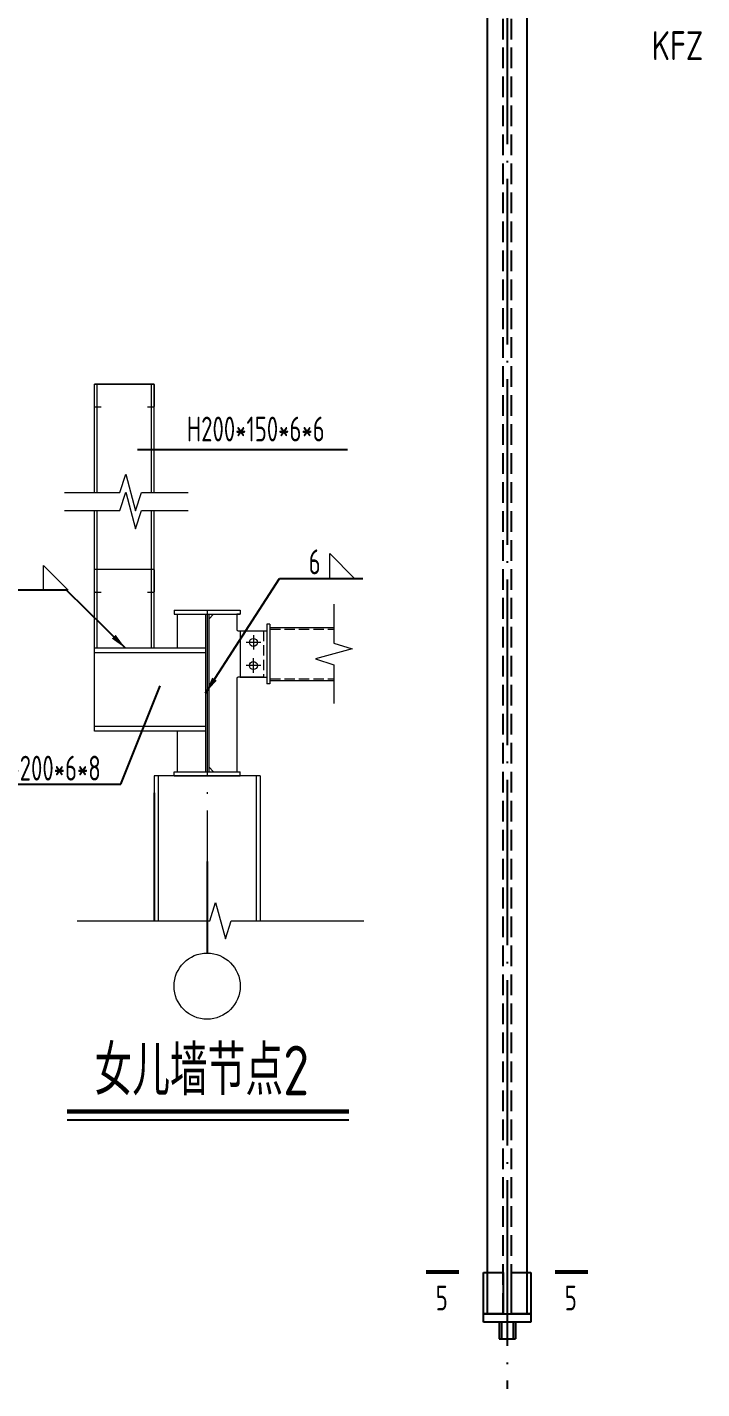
# Model space of a CAD drawing. Extents: x 9539573 to 9710259, y 1656270 to 2510207.
# Drawn here: x 9647288 to 9655440, y 1679564 to 1696016 of the extents above; entities that cross this region are included whole.
import ezdxf

# ---------------------------------------------------------------- set-up
doc = ezdxf.new("R2010")
doc.units = 0
doc.header["$LTSCALE"] = 1000
doc.header["$MEASUREMENT"] = 0
for name, pattern in [('CONTINOUS', [0]), ('DASH', [0.35, 0.25, -0.1]), ('DOTE', [2.42, 2, -0.2, 0.02, -0.2])]:
    doc.linetypes.add(name, pattern=pattern)
doc.layers.get('0').update_dxf_attribs({"linetype": 'CONTINUOUS'})
for name, color, linetype in [('10', 7, 'CONTINUOUS'), ('116', 1, 'CONTINUOUS'), ('14', 142, 'CONTINUOUS'), ('AXIS', 3, 'CONTINUOUS'), ('BOARD1', 2, 'CONTINOUS'), ('DOTE', 8, 'DOTE'), ('TEXT', 7, 'CONTINUOUS'), ('THIN', 7, 'CONTINUOUS'), ('WELD', 7, 'CONTINUOUS'), ('一般文字', 6, 'CONTINUOUS'), ('柱子', 142, 'CONTINUOUS'), ('标注文字', 3, 'CONTINUOUS'), ('钢结构', 3, 'CONTINUOUS')]:
    doc.layers.add(name, color=color, linetype=linetype)
doc.styles.get("Standard").update_dxf_attribs({"font": 'atssdeng.shx', "bigfont": 'atssdchn.shx'})
doc.styles.add('TSSD_Label', font='Tssdeng.shx', dxfattribs={"width": 0.7, "bigfont": 'hztxt.shx'})
doc.styles.add('TSSD_REIN', font='atssdeng.shx', dxfattribs={"width": 0.7, "bigfont": 'atssdchn.shx'})
doc.dimstyles.new('TSSD_LEADER_STYLE_200.0', dxfattribs={"dimtxt": 0.18, "dimasz": 200, "dimexe": 0.18, "dimexo": 0.0625, "dimgap": 0.09, "dimtad": 0, "dimtih": 1, "dimtoh": 1, "dimdec": 4, "dimzin": 0, "dimdsep": 46, "dimtxsty": 'Standard', "dimcen": 0.09, "dimadec": 0, "dimazin": 0, "dimtfac": 1, "dimtdec": 4, "dimtofl": 0, "dimtmove": 0, "dimatfit": 3, "dimfxl": 1, "dimtolj": 1, "dimtzin": 0, "dimarcsym": 0})

# ---------------------------------------------------------------- blocks, each defined once
blk = doc.blocks.new('_WELD004')
at = {"color": 0, "linetype": 'ByBlock', "lineweight": 15}
for p, q in [((0, 1), (1, 0)), ((0, 0), (0, 1))]:
    blk.add_line(p, q, dxfattribs=at)

msp = doc.modelspace()

# ---------------------------------------------------------------- linework, layer by layer
at = {"lineweight": 15}
msp.add_circle((9649461.7, 1684429.5), 400, dxfattribs=at)
at = {"layer": '10', "const_width": 45}
for points in [[(9652106.3, 1680975.3), (9652506.3, 1680975.3)], [(9654065.6, 1680975.3), (9653665.6, 1680975.3)]]:
    msp.add_lwpolyline(points, dxfattribs=at)
at = {"layer": '116'}
for points in [[(9652989.5, 1680369.4), (9652989.5, 1680169.4)], [(9653019.5, 1680369.4), (9653019.5, 1680169.4)], [(9653159.5, 1680369.4), (9653159.5, 1680169.4)], [(9653189.5, 1680369.4), (9653189.5, 1680169.4)], [(9652989.5, 1680169.4), (9653189.5, 1680169.4)]]:
    msp.add_lwpolyline(points, dxfattribs=at)
at = {"layer": '14'}
for p, q in [((9652803.5, 1680469.4), (9652803.5, 1680969.4)), ((9652803.5, 1680969.4), (9653039.5, 1680969.4)), ((9653039.5, 1680969.4), (9653039.5, 1680469.4)), ((9653139.5, 1680469.4), (9653139.5, 1680969.4)), ((9653139.5, 1680969.4), (9653375.5, 1680969.4)), ((9653375.5, 1680969.4), (9653375.5, 1680469.4)), ((9652803.5, 1680369.4), (9652803.5, 1680469.4)), ((9653039.5, 1680469.4), (9652803.5, 1680469.4)), ((9652803.5, 1680469.4), (9653375.5, 1680469.4)), ((9653375.5, 1680369.4), (9652803.5, 1680369.4)), ((9653375.5, 1680469.4), (9653139.5, 1680469.4)), ((9653375.5, 1680469.4), (9653375.5, 1680369.4))]:
    msp.add_line(p, q, dxfattribs=at)
at = {"layer": 'AXIS', "lineweight": 15}
for p, q in [((9648101.7, 1690393.9), (9648101.7, 1691704.9)), ((9648821.7, 1691704.9), (9648101.7, 1691704.9)), ((9648133.7, 1690393.9), (9648133.7, 1691704.9)), ((9648789.7, 1690393.9), (9648789.7, 1691704.9)), ((9648821.7, 1690393.9), (9648821.7, 1691704.9)), ((9648101.7, 1688511.2), (9648101.7, 1690176.8)), ((9648133.7, 1688511.2), (9648133.7, 1690176.8)), ((9648789.7, 1688511.2), (9648789.7, 1690176.8)), ((9648821.7, 1688511.2), (9648821.7, 1690176.8)), ((9649061.7, 1688971.3), (9649861.7, 1688971.3)), ((9649061.7, 1688971.3), (9649061.7, 1688923.3)), ((9649061.7, 1688923.3), (9649861.7, 1688923.3)), ((9649101.7, 1688923.3), (9649101.7, 1688511.2)), ((9649441.7, 1688923.3), (9649441.7, 1687019.3)), ((9649481.7, 1688923.3), (9649481.7, 1687019.3)), ((9649537.5, 1688923.3), (9649481.7, 1688864.1)), ((9649861.7, 1688923.3), (9649821.7, 1688923.3)), ((9649821.7, 1688923.3), (9649821.7, 1688738.3)), ((9649861.7, 1688971.3), (9649861.7, 1688923.3)), ((9650181.7, 1688803.3), (9650181.7, 1688083.3)), ((9650221.7, 1688803.3), (9650181.7, 1688803.3)), ((9650221.7, 1688803.3), (9650221.7, 1688083.3)), ((9650221.7, 1688763.3), (9650993.3, 1688763.3)), ((9649836.7, 1688723.3), (9650141.7, 1688723.3)), ((9649861.7, 1688723.3), (9649861.7, 1688163.3)), ((9649861.7, 1688723.3), (9650181.7, 1688723.3)), ((9650021.7, 1688671.3), (9650021.7, 1688495.3)), ((9649441.7, 1688511.2), (9648101.7, 1688511.2)), ((9648101.7, 1687511.2), (9648101.7, 1688511.2)), ((9649441.7, 1688455.2), (9648101.7, 1688455.2)), ((9650109.7, 1688583.3), (9649933.7, 1688583.3)), ((9650109.7, 1688303.3), (9649933.7, 1688303.3)), ((9650021.7, 1688215.3), (9650021.7, 1688391.3)), ((9649821.7, 1688148.3), (9649821.7, 1687019.3)), ((9650141.7, 1688163.3), (9649836.7, 1688163.3)), ((9649861.7, 1688163.3), (9650181.7, 1688163.3)), ((9650221.7, 1688123.3), (9650993.3, 1688123.3)), ((9650221.7, 1688083.3), (9650181.7, 1688083.3)), ((9649441.7, 1687567.2), (9648101.7, 1687567.2)), ((9649441.7, 1687511.2), (9648101.7, 1687511.2)), ((9649101.7, 1687511.2), (9649101.7, 1687019.3)), ((9648821.7, 1686971.3), (9648821.7, 1685219.8)), ((9650101.7, 1686971.3), (9648821.7, 1686971.3)), ((9648869.7, 1686971.3), (9648869.7, 1685219.8)), ((9649061.7, 1687019.3), (9649861.7, 1687019.3)), ((9649061.7, 1686971.3), (9649061.7, 1687019.3)), ((9649061.7, 1686971.3), (9649861.7, 1686971.3)), ((9649537.5, 1687019.3), (9649481.7, 1687078.5)), ((9649861.7, 1686971.3), (9649861.7, 1687019.3)), ((9650053.7, 1686971.3), (9650053.7, 1685219.8)), ((9650101.7, 1686971.3), (9650101.7, 1685219.8))]:
    msp.add_line(p, q, dxfattribs=at)
at = {"layer": 'AXIS', "linetype": 'DASH', "lineweight": 15, "ltscale": 0.5}
for p, q in [((9650141.7, 1688723.3), (9650141.7, 1688163.3)), ((9650221.7, 1688743.3), (9650993.3, 1688743.3)), ((9650221.7, 1688143.3), (9650993.3, 1688143.3))]:
    msp.add_line(p, q, dxfattribs=at)
at = {"layer": 'AXIS'}
for p, q in [((9648821.7, 1686765.6), (9648821.7, 1685219.8)), ((9649461.7, 1685936.5), (9649461.7, 1684829.5))]:
    msp.add_line(p, q, dxfattribs=at)
at = {"layer": 'AXIS', "lineweight": 15}
for centre in [(9650021.7, 1688583.3), (9650021.7, 1688303.3)]:
    msp.add_circle(centre, 48, dxfattribs=at)
for centre, start, end in [((9649836.7, 1688738.3), 180, 270), ((9649836.7, 1688148.3), 90, 180)]:
    msp.add_arc(centre, 15, start, end, dxfattribs=at)
at = {"layer": 'BOARD1'}
msp.add_line((9647768.8, 1682814.1, 230993.1), (9651176.4, 1682814.1, 230993.1), dxfattribs=at)
at = {"layer": 'DOTE', "linetype": 'DOTE', "lineweight": 15}
msp.add_line((9649461.7, 1688971.3), (9649461.7, 1685219.8), dxfattribs=at)
at = {"layer": 'DOTE'}
msp.add_lwpolyline([(9653089.9, 1706283.1), (9653089.5, 1679564.4)], dxfattribs=at)
at = {"layer": 'TEXT'}
for p, q in [((9648620.9, 1690912.1, 200), (9651159.5, 1690912.1, 200)), ((9648418.4, 1686870.6), (9648892.7, 1688056.7)), ((9646429.6, 1686870.6), (9648418.4, 1686870.6))]:
    msp.add_line(p, q, dxfattribs=at)
at = {"layer": 'THIN', "lineweight": 15}
for points in [[(9647737.8, 1690393.9), (9648408.1, 1690393.9), (9648478.1, 1690613.9), (9648598.1, 1690173.9), (9648668.1, 1690393.9), (9649233.6, 1690393.9)], [(9647737.8, 1690176.8), (9648408.1, 1690176.8), (9648478.1, 1690396.8), (9648598.1, 1689956.8), (9648668.1, 1690176.8), (9649233.6, 1690176.8)], [(9650993.3, 1689043.3), (9650993.3, 1688573.3), (9651213.3, 1688503.3), (9650773.3, 1688383.3), (9650993.3, 1688313.3), (9650993.3, 1687843.3)], [(9647891.3, 1685219.8), (9649492.6, 1685219.8), (9649562.6, 1685439.8), (9649682.6, 1684999.8), (9649752.6, 1685219.8), (9651353.9, 1685219.8)]]:
    msp.add_lwpolyline(points, dxfattribs=at)
at = {"layer": 'WELD'}
for p, q in [((9650334.9, 1689355.9), (9651343.6, 1689355.9)), ((9647761.7, 1689213.6), (9647084.2, 1689213.6))]:
    msp.add_line(p, q, dxfattribs=at)
at = {"layer": '一般文字', "color": 2, "const_width": 54, "elevation": 230993.1}
msp.add_lwpolyline([(9647768.8, 1682914.2), (9651176.4, 1682914.2)], dxfattribs=at)
at = {"layer": '柱子'}
for p, q in [((9652849.5, 1680469.4, -200), (9652851.1, 1705259.5, -200)), ((9653329.5, 1680469.4, -200), (9653331.1, 1705259.5, -200))]:
    msp.add_line(p, q, dxfattribs=at)
at = {"layer": '柱子', "linetype": 'DASH'}
for p, q in [((9653039.5, 1680469.4, -200), (9653041.1, 1705259.4, -200)), ((9653139.5, 1680469.4, -200), (9653141.1, 1705259.5, -200))]:
    msp.add_line(p, q, dxfattribs=at)
at = {"layer": '钢结构', "lineweight": 15}
for points in [[(9648181.7, 1691424.9), (9648113.7, 1691424.9, -0.4142136), (9648101.7, 1691436.9), (9648101.7, 1691692.9, -0.4142136), (9648113.7, 1691704.9), (9648809.7, 1691704.9, -0.4142136), (9648821.7, 1691692.9), (9648821.7, 1691436.9, -0.4142136), (9648809.7, 1691424.9), (9648741.7, 1691424.9)], [(9648181.7, 1689187.1), (9648113.7, 1689187.1, -0.4142136), (9648101.7, 1689199.1), (9648101.7, 1689455.1, -0.4142136), (9648113.7, 1689467.1), (9648809.7, 1689467.1, -0.4142136), (9648821.7, 1689455.1), (9648821.7, 1689199.1, -0.4142136), (9648809.7, 1689187.1), (9648741.7, 1689187.1)]]:
    msp.add_lwpolyline(points, format="xyb", dxfattribs=at)

# ---------------------------------------------------------------- block references
at = {"layer": 'WELD', "xscale": 300, "yscale": 300, "zscale": 300}
for p in [(9650943.6, 1689355.9), (9647484.2, 1689213.6)]:
    msp.add_blockref('_WELD004', p, dxfattribs=at)

# ---------------------------------------------------------------- texts
at = {"layer": '10', "style": 'TSSD_REIN', "width": 0.7}
for p in [(9652224.5, 1680510.8), (9653783.8, 1680510.8)]:
    msp.add_text('5', height=300, dxfattribs=at).set_placement(p)
at = {"layer": 'TEXT', "style": 'TSSD_Label', "width": 0.7}
for s, p in [('H200*150*6*6', (9649216.5, 1691010.9, 702)), ('6', (9650688.6, 1689405.9)), ('H200*200*6*8', (9646475.9, 1686913.5))]:
    msp.add_text(s, height=300, dxfattribs=at).set_placement(p)
at = {"layer": '一般文字', "color": 7, "style": 'TSSD_REIN', "width": 0.8}
msp.add_text('女儿墙节点2', height=600, dxfattribs=at).set_placement((9648100.9, 1683110.7, 230993.1))
at = {"layer": '标注文字', "linetype": 'ByBlock', "style": 'TSSD_REIN', "width": 0.8}
msp.add_text('KFZ', height=350, dxfattribs=at).set_placement((9654835.7, 1695618, 102))

# ---------------------------------------------------------------- leaders
at = {"layer": 'WELD'}
for points in [[(9649441.7, 1687971.3), (9650334.9, 1689355.9)], [(9648476, 1688511.2), (9647761.7, 1689213.6)]]:
    msp.add_leader(points, dimstyle='TSSD_LEADER_STYLE_200.0', dxfattribs=at)

doc.saveas('drawing.dxf')
